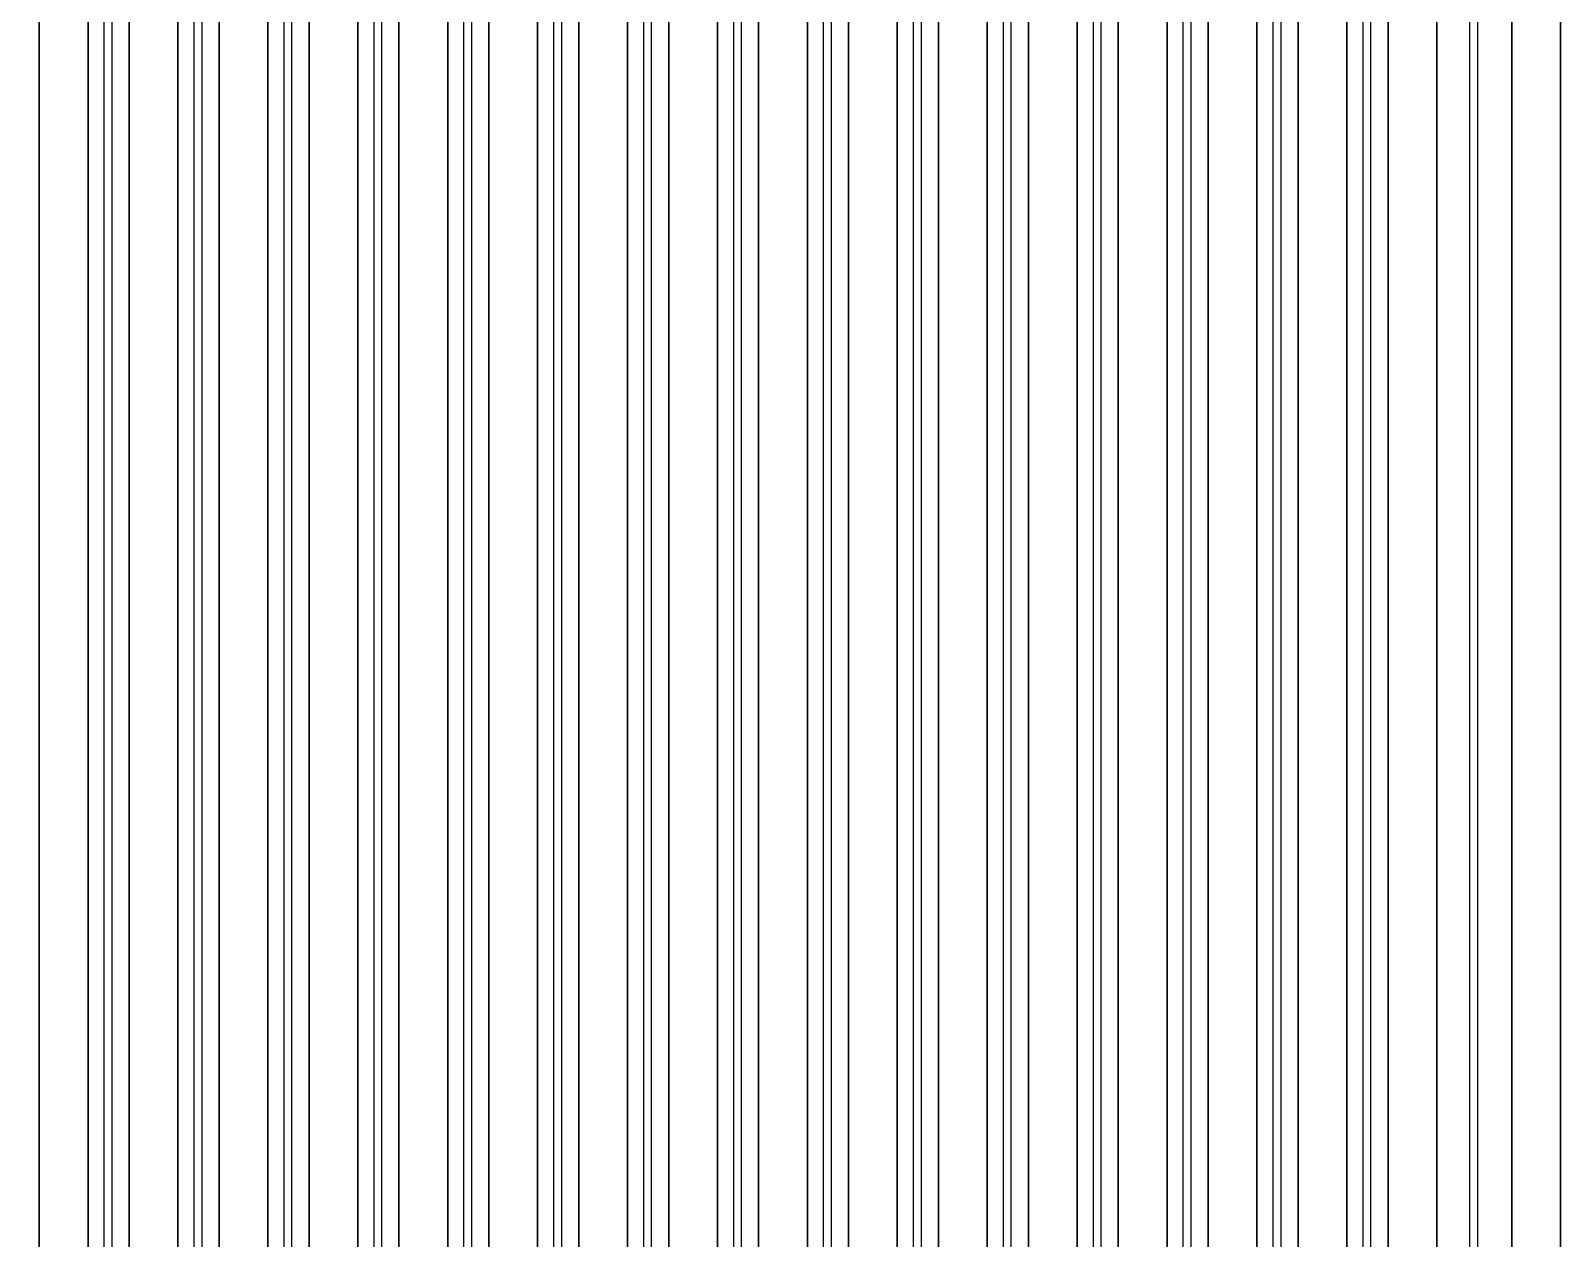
# Model space of a CAD drawing. Extents: x -2057 to 2225, y -44 to 31181.
# Drawn here: x -323.5 to 84.8, y 8407 to 8729.4 of the extents above; entities that cross this region are included whole.
import ezdxf

# ---------------------------------------------------------------- set-up
doc = ezdxf.new("R2010")
doc.units = 0
for name, color, linetype in [('etching', 7, 'CONTINUOUS'), ('L3D0_etching3', 5, 'CONTINUOUS'), ('metalization', 8, 'CONTINUOUS'), ('polyimide', 9, 'CONTINUOUS')]:
    doc.layers.add(name, color=color, linetype=linetype)

msp = doc.modelspace()

# ---------------------------------------------------------------- linework, layer by layer
at = {"layer": 'etching'}
for points in [[(-321.208, 2092.185), (-321.208, 9035.377)], [(-308.208, 9035.371), (-308.208, 1992.185)], [(-297.208, 1992.185), (-297.208, 9035.377)], [(-284.208, 9035.371), (-284.208, 1892.185)], [(-273.208, 1892.185), (-273.208, 9035.377)], [(-260.208, 9035.371), (-260.208, 1792.185)], [(-249.208, 1792.185), (-249.208, 9035.377)], [(-236.208, 9035.371), (-236.208, 1692.185)], [(-225.208, 1692.185), (-225.208, 9035.377)], [(-212.208, 9035.371), (-212.208, 1592.185)], [(-201.208, 1592.185), (-201.208, 9035.377)], [(-188.208, 9035.371), (-188.208, 1492.185)], [(-177.208, 1492.185), (-177.208, 9035.377)], [(-164.208, 9035.371), (-164.208, 1392.185)], [(-153.208, 1392.185), (-153.208, 9035.377)], [(-140.208, 9035.371), (-140.208, 1292.185)], [(-129.208, 1292.185), (-129.208, 9035.377)], [(-116.208, 9035.371), (-116.208, 1192.185)], [(-105.208, 1192.185), (-105.208, 9035.377)], [(-92.208, 9035.371), (-92.208, 1092.185)], [(-81.208, 1092.185), (-81.208, 9035.377)], [(-68.208, 9035.371), (-68.208, 992.185)], [(-57.208, 992.185), (-57.208, 9035.377)], [(-44.208, 9035.371), (-44.208, 892.185)], [(-33.208, 892.185), (-33.208, 9035.377)], [(-20.208, 9035.371), (-20.208, 792.185)], [(-9.208, 792.185), (-9.208, 9035.377)], [(3.792, 9035.371), (3.792, 692.185)], [(14.792, 692.185), (14.792, 9035.377)], [(27.792, 9035.371), (27.792, 592.185)], [(38.792, 592.185), (38.792, 9035.377)], [(51.792, 9035.371), (51.792, 500.247)], [(71.792, 500.247), (71.792, 9035.377)], [(84.792, 9035.371), (84.792, 552.185)]]:
    msp.add_lwpolyline(points, dxfattribs=at)
at = {"layer": 'L3D0_etching3'}
for points in [[(-321.208, 2092.185), (-321.208, 9035.377)], [(-308.208, 9035.371), (-308.208, 1992.185)], [(-297.208, 1992.185), (-297.208, 9035.377)], [(-284.208, 9035.371), (-284.208, 1892.185)], [(-273.208, 1892.185), (-273.208, 9035.377)], [(-260.208, 9035.371), (-260.208, 1792.185)], [(-249.208, 1792.185), (-249.208, 9035.377)], [(-236.208, 9035.371), (-236.208, 1692.185)], [(-225.208, 1692.185), (-225.208, 9035.377)], [(-212.208, 9035.371), (-212.208, 1592.185)], [(-201.208, 1592.185), (-201.208, 9035.377)], [(-188.208, 9035.371), (-188.208, 1492.185)], [(-177.208, 1492.185), (-177.208, 9035.377)], [(-164.208, 9035.371), (-164.208, 1392.185)], [(-153.208, 1392.185), (-153.208, 9035.377)], [(-140.208, 9035.371), (-140.208, 1292.185)], [(-129.208, 1292.185), (-129.208, 9035.377)], [(-116.208, 9035.371), (-116.208, 1192.185)], [(-105.208, 1192.185), (-105.208, 9035.377)], [(-92.208, 9035.371), (-92.208, 1092.185)], [(-81.208, 1092.185), (-81.208, 9035.377)], [(-68.208, 9035.371), (-68.208, 992.185)], [(-57.208, 992.185), (-57.208, 9035.377)], [(-44.208, 9035.371), (-44.208, 892.185)], [(-33.208, 892.185), (-33.208, 9035.377)], [(-20.208, 9035.371), (-20.208, 792.185)], [(-9.208, 792.185), (-9.208, 9035.377)], [(3.792, 9035.371), (3.792, 692.185)], [(14.792, 692.185), (14.792, 9035.377)], [(27.792, 9035.371), (27.792, 592.185)], [(38.792, 592.185), (38.792, 9035.377)], [(51.792, 9035.371), (51.792, 500.247)], [(71.792, 500.247), (71.792, 9035.377)], [(84.792, 9035.371), (84.792, 552.185)]]:
    msp.add_lwpolyline(points, dxfattribs=at)
at = {"layer": 'metalization'}
for points in [[(60.642, 497.204), (60.642, 9040.22), (62.642, 9040.22), (60.642, 9040.22), (38.642, 10394.312), (38.642, 28116.758)], [(58.642, 28116.758), (58.642, 10394.312), (62.642, 9040.22), (62.642, 497.204)], [(32.142, 587.204), (32.142, 9040.22), (-11.358, 10394.312), (-11.358, 27876.696)], [(8.642, 27876.696), (8.642, 10394.312), (34.142, 9040.22), (34.142, 587.204)], [(8.142, 687.204), (8.142, 9040.22), (-61.358, 10394.312), (-61.358, 27636.634)], [(-41.358, 27636.634), (-41.358, 10394.312), (10.142, 9040.22), (10.142, 687.204)], [(-15.858, 787.204), (-15.858, 9040.22), (-111.358, 10394.312), (-111.358, 27396.572)], [(-91.358, 27396.572), (-91.358, 10394.312), (-13.858, 9040.22), (-13.858, 787.204)], [(-39.858, 887.204), (-39.858, 9040.22), (-161.358, 10394.312), (-161.358, 27156.51)], [(-141.358, 27156.51), (-141.358, 10394.312), (-37.858, 9040.22), (-37.858, 887.204)], [(-63.858, 987.204), (-63.858, 9040.22), (-211.358, 10394.312), (-211.358, 26916.448)], [(-191.358, 26916.448), (-191.358, 10394.312), (-61.858, 9040.22), (-61.858, 987.204)], [(-87.858, 1087.204), (-87.858, 9040.22), (-261.358, 10394.312), (-261.358, 26676.386)], [(-241.358, 26676.386), (-241.358, 10394.312), (-85.858, 9040.22), (-85.858, 1087.204)], [(-111.858, 1187.204), (-111.858, 9040.22), (-311.358, 10394.312), (-311.358, 26436.323)], [(-291.358, 26436.323), (-291.358, 10394.312), (-109.858, 9040.22), (-109.858, 1187.204)], [(-135.858, 1287.204), (-135.858, 9040.22), (-361.358, 10394.312), (-361.358, 26196.261)], [(-341.358, 26196.261), (-341.358, 10394.312), (-133.858, 9040.22), (-133.858, 1287.204)], [(-159.858, 1387.204), (-159.858, 9040.22), (-411.358, 10394.312), (-411.358, 25956.199)], [(-391.358, 25956.199), (-391.358, 10394.312), (-157.858, 9040.22), (-157.858, 1387.204)], [(-183.858, 1487.204), (-183.858, 9040.22), (-461.358, 10394.312), (-461.358, 25716.137)], [(-441.358, 25716.137), (-441.358, 10394.312), (-181.858, 9040.22), (-181.858, 1487.204)], [(-207.858, 1587.204), (-207.858, 9040.22), (-511.358, 10394.312), (-511.358, 25476.075)], [(-491.358, 25476.075), (-491.358, 10394.312), (-205.858, 9040.22), (-205.858, 1587.204)], [(-231.858, 1687.204), (-231.858, 9040.22), (-561.358, 10394.312), (-561.358, 25236.013)], [(-541.358, 25236.013), (-541.358, 10394.312), (-229.858, 9040.22), (-229.858, 1687.204)], [(-255.858, 1787.204), (-255.858, 9040.22), (-611.358, 10394.312), (-611.358, 24995.951)], [(-591.358, 24995.951), (-591.358, 10394.312), (-253.858, 9040.22), (-253.858, 1787.204)], [(-279.858, 1887.204), (-279.858, 9040.22), (-661.358, 10394.312), (-661.358, 24755.889)], [(-641.358, 24755.889), (-641.358, 10394.312), (-277.858, 9040.22), (-277.858, 1887.204)], [(-303.858, 1987.204), (-303.858, 9040.22), (-711.358, 10394.312), (-711.358, 24515.827)], [(-691.358, 24515.827), (-691.358, 10394.312), (-301.858, 9040.22), (-301.858, 1987.204)]]:
    msp.add_lwpolyline(points, dxfattribs=at)
at = {"layer": 'polyimide'}
for points in [[(-321.208, 9035.377), (-321.208, 2092.185)], [(-321.208, 2092.185), (-321.208, 9035.377)], [(-308.208, 1992.185), (-308.208, 9035.371)], [(-308.208, 9035.371), (-308.208, 1992.185)], [(-297.208, 9035.377), (-297.208, 1992.185)], [(-297.208, 1992.185), (-297.208, 9035.377)], [(-284.208, 1892.185), (-284.208, 9035.371)], [(-284.208, 9035.371), (-284.208, 1892.185)], [(-273.208, 9035.377), (-273.208, 1892.185)], [(-273.208, 1892.185), (-273.208, 9035.377)], [(-260.208, 1792.185), (-260.208, 9035.371)], [(-260.208, 9035.371), (-260.208, 1792.185)], [(-249.208, 9035.377), (-249.208, 1792.185)], [(-249.208, 1792.185), (-249.208, 9035.377)], [(-236.208, 1692.185), (-236.208, 9035.371)], [(-236.208, 9035.371), (-236.208, 1692.185)], [(-225.208, 9035.377), (-225.208, 1692.185)], [(-225.208, 1692.185), (-225.208, 9035.377)], [(-212.208, 1592.185), (-212.208, 9035.371)], [(-212.208, 9035.371), (-212.208, 1592.185)], [(-201.208, 9035.377), (-201.208, 1592.185)], [(-201.208, 1592.185), (-201.208, 9035.377)], [(-188.208, 1492.185), (-188.208, 9035.371)], [(-188.208, 9035.371), (-188.208, 1492.185)], [(-177.208, 9035.377), (-177.208, 1492.185)], [(-177.208, 1492.185), (-177.208, 9035.377)], [(-164.208, 1392.185), (-164.208, 9035.371)], [(-164.208, 9035.371), (-164.208, 1392.185)], [(-153.208, 9035.377), (-153.208, 1392.185)], [(-153.208, 1392.185), (-153.208, 9035.377)], [(-140.208, 1292.185), (-140.208, 9035.371)], [(-140.208, 9035.371), (-140.208, 1292.185)], [(-129.208, 9035.377), (-129.208, 1292.185)], [(-129.208, 1292.185), (-129.208, 9035.377)], [(-116.208, 1192.185), (-116.208, 9035.371)], [(-116.208, 9035.371), (-116.208, 1192.185)], [(-105.208, 9035.377), (-105.208, 1192.185)], [(-105.208, 1192.185), (-105.208, 9035.377)], [(-92.208, 1092.185), (-92.208, 9035.371)], [(-92.208, 9035.371), (-92.208, 1092.185)], [(-81.208, 9035.377), (-81.208, 1092.185)], [(-81.208, 1092.185), (-81.208, 9035.377)], [(-68.208, 992.185), (-68.208, 9035.371)], [(-68.208, 9035.371), (-68.208, 992.185)], [(-57.208, 9035.377), (-57.208, 992.185)], [(-57.208, 992.185), (-57.208, 9035.377)], [(-44.208, 892.185), (-44.208, 9035.371)], [(-44.208, 9035.371), (-44.208, 892.185)], [(-33.208, 9035.377), (-33.208, 892.185)], [(-33.208, 892.185), (-33.208, 9035.377)], [(-20.208, 792.185), (-20.208, 9035.371)], [(-20.208, 9035.371), (-20.208, 792.185)], [(-9.208, 9035.377), (-9.208, 792.185)], [(-9.208, 792.185), (-9.208, 9035.377)], [(3.792, 692.185), (3.792, 9035.371)], [(3.792, 9035.371), (3.792, 692.185)], [(14.792, 9035.377), (14.792, 692.185)], [(14.792, 692.185), (14.792, 9035.377)], [(27.792, 592.185), (27.792, 9035.371)], [(27.792, 9035.371), (27.792, 592.185)], [(38.792, 9035.377), (38.792, 592.185)], [(38.792, 592.185), (38.792, 9035.377)], [(51.792, 500.247), (51.792, 9035.371)], [(51.792, 9035.371), (51.792, 500.247)], [(71.792, 9035.377), (71.792, 500.247)], [(71.792, 500.247), (71.792, 9035.377)], [(84.792, 552.185), (84.792, 9035.371)], [(84.792, 9035.371), (84.792, 552.185)]]:
    msp.add_lwpolyline(points, dxfattribs=at)

doc.saveas('drawing.dxf')
